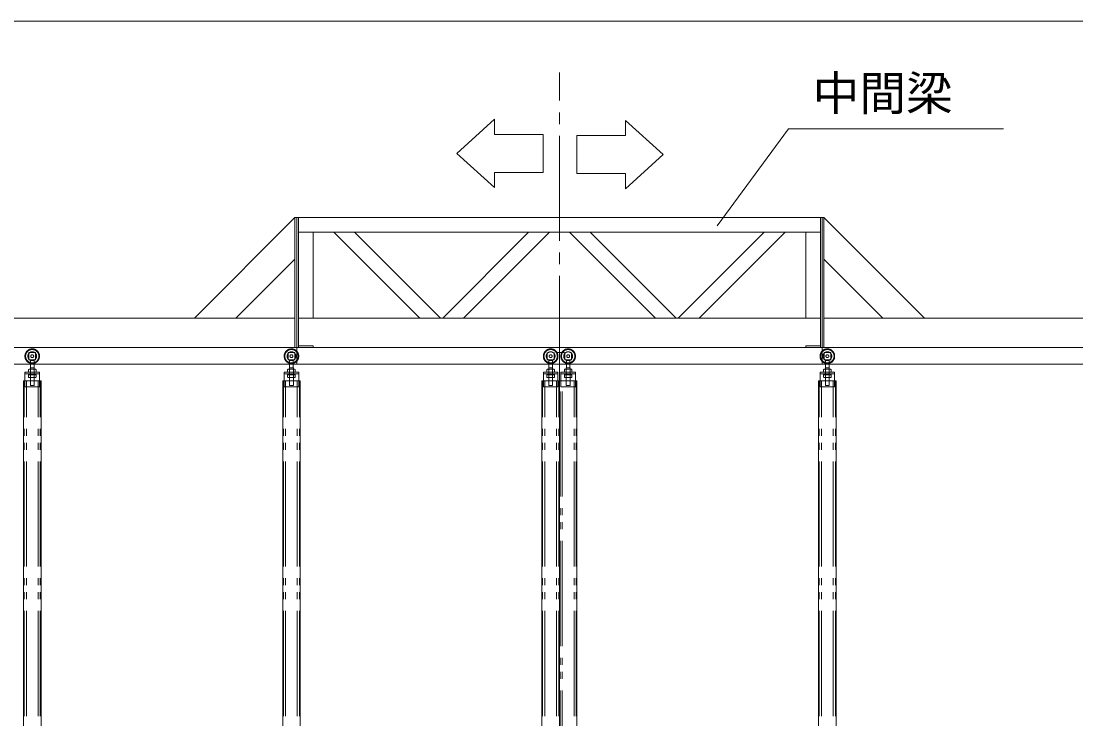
# Model space of a CAD drawing. Units: millimetres, scale not verified. Extents: x -9305 to 9305, y -6415 to 6415.
# Drawn here: x -5436 to -1822, y -604 to 1786 of the extents above; entities that cross this region are included whole.
import ezdxf
from ezdxf.enums import TextEntityAlignment as Align

# ---------------------------------------------------------------- set-up
doc = ezdxf.new("R2010")
doc.units = ezdxf.units.MM
doc.header["$LTSCALE"] = 40
doc.linetypes.add('CHAIN2', pattern=[12, 9, -1, 1, -1])
doc.linetypes.add('DOUBLE_CHAIN2', pattern=[12.8, 9, -1, 0.6, -0.6, 0.6, -1])
for name, color, linetype, lineweight in [('0-0_0', 7, 'Continuous', 9), ('0-5_CLG-90', 7, 'Continuous', 9), ('0-9_TEXT', 7, 'Continuous', 9), ('0-D_寸法', 134, 'Continuous', 9)]:
    doc.layers.add(name, color=color, linetype=linetype, lineweight=lineweight)
doc.styles.add('ＭＳ ゴシック', font='')
doc.styles.get('ＭＳ ゴシック').set_extended_font_data('MS Gothic')

msp = doc.modelspace()

# ---------------------------------------------------------------- linework, layer by layer
at = {"layer": '0-0_0', "linetype": 'CHAIN2'}
msp.add_line((-3591.64, 553.48), (-3591.75, 1610.21), dxfattribs=at)
at = {"layer": '0-0_0'}
for p, q in [((-3365.18, 1445.6), (-3236.24, 1328.59)), ((-3813.85, 1215.82), (-3942.79, 1332.82))]:
    msp.add_line(p, q, dxfattribs=at)
at = {"layer": '0-5_CLG-90'}
for p, q in [((-4842.32, 768.95), (-4497.58, 1113.26)), ((-4497.58, 1113.26), (-4497.58, 668.51)), ((-4497.58, 1113.26), (-2685.63, 1113.26)), ((-4491.6, 1113.26), (-4491.6, 611.51)), ((-4485.57, 668.51), (-4485.57, 1113.26)), ((-2697.63, 668.51), (-2697.63, 1113.26)), ((-2691.6, 1113.26), (-2691.6, 611.51)), ((-2685.63, 1113.26), (-2685.63, 668.51)), ((-2340.88, 768.95), (-2685.63, 1113.26)), ((-3591.75, 1063), (-4485.67, 1063)), ((-4435.32, 768.51), (-4435.32, 1063)), ((-4070.09, 768.51), (-4364.58, 1063)), ((-3999.02, 768.51), (-4293.51, 1063)), ((-3991.56, 768.51), (-3697.07, 1063)), ((-3920.49, 768.51), (-3626, 1063)), ((-3591.55, 1063), (-2697.63, 1063)), ((-3262.82, 768.51), (-3557.3, 1063)), ((-3191.74, 768.51), (-3486.24, 1063)), ((-3184.28, 768.51), (-2889.8, 1063)), ((-3113.22, 768.51), (-2818.72, 1063)), ((-2747.88, 768.51), (-2747.88, 1063)), ((-4497.58, 970.72), (-4699.6, 768.95)), ((-2685.63, 970.72), (-2483.6, 768.95)), ((-8030.2, 768.51), (-4497.58, 768.51)), ((-4485.57, 768.51), (-2697.63, 768.51)), ((-2685.63, 768.51), (1008.35, 768.51)), ((1008.35, 668.51), (-8030.2, 668.51)), ((-7848.63, 611.51), (665.35, 611.51)), ((-5410.63, 591.48), (-5410.63, 583.48)), ((-5386.63, 593.48), (-5408.63, 593.48)), ((-5404.13, 598.3), (-5391.13, 598.3)), ((-5404.13, 598.3), (-5404.13, 583.48)), ((-5403.88, 598.3), (-5403.88, 614.1)), ((-5391.38, 598.3), (-5391.38, 614.1)), ((-5391.13, 598.3), (-5391.13, 583.48)), ((-5384.63, 583.48), (-5384.63, 591.48)), ((-4522.63, 591.48), (-4522.63, 583.48)), ((-4498.63, 593.48), (-4520.63, 593.48)), ((-4516.13, 598.3), (-4503.13, 598.3)), ((-4516.13, 598.3), (-4516.13, 583.48)), ((-4515.88, 598.3), (-4515.88, 614.1)), ((-4503.38, 598.3), (-4503.38, 614.1)), ((-4503.13, 598.3), (-4503.13, 583.48)), ((-4496.63, 583.48), (-4496.63, 591.48)), ((-3634.63, 591.48), (-3634.63, 583.48)), ((-3610.63, 593.48), (-3632.63, 593.48)), ((-3628.13, 598.3), (-3615.13, 598.3)), ((-3628.13, 598.3), (-3628.13, 583.48)), ((-3627.88, 598.3), (-3627.88, 614.1)), ((-3615.38, 598.3), (-3615.38, 614.1)), ((-3615.13, 598.3), (-3615.13, 583.48)), ((-3608.63, 583.48), (-3608.63, 591.48)), ((-3574.63, 591.48), (-3574.63, 583.48)), ((-3550.63, 593.48), (-3572.63, 593.48)), ((-3568.13, 598.3), (-3555.13, 598.3)), ((-3568.13, 598.3), (-3568.13, 583.48)), ((-3567.88, 598.3), (-3567.88, 614.1)), ((-3555.38, 598.3), (-3555.38, 614.1)), ((-3555.13, 598.3), (-3555.13, 583.48)), ((-3548.63, 583.48), (-3548.63, 591.48)), ((-2686.65, 583.48), (-2686.65, 591.48)), ((-2684.65, 593.48), (-2662.65, 593.48)), ((-2667.15, 598.3), (-2680.15, 598.3)), ((-2680.15, 598.3), (-2680.15, 583.48)), ((-2679.9, 598.3), (-2679.9, 614.1)), ((-2667.4, 598.3), (-2667.4, 614.1)), ((-2667.15, 598.3), (-2667.15, 583.48)), ((-2660.65, 591.48), (-2660.65, 583.48)), ((-5427.63, -3666.31), (-5427.63, 553.48)), ((-5427.63, 553.48), (-5422.63, 553.48)), ((-5372.63, 553.48), (-5367.63, 553.48)), ((-5367.63, -3666.31), (-5367.63, 553.48)), ((-4539.63, -3666.31), (-4539.63, 553.48)), ((-4539.63, 553.48), (-4534.63, 553.48)), ((-4484.63, 553.48), (-4479.63, 553.48)), ((-4479.63, -3666.31), (-4479.63, 553.48)), ((-3651.64, 553.48), (-3646.64, 553.48)), ((-3651.64, 553.48), (-3651.64, -3666.52)), ((-3596.64, 553.48), (-3591.64, 553.48)), ((-3591.64, 553.48), (-3586.64, 553.48)), ((-3591.64, -866.45), (-3591.64, 553.48)), ((-3536.64, 553.48), (-3531.64, 553.48)), ((-3531.64, -3666.31), (-3531.64, 553.48)), ((-2703.64, -3666.31), (-2703.64, 553.48)), ((-2698.64, 553.48), (-2703.64, 553.48)), ((-2643.65, 553.48), (-2648.65, 553.48)), ((-2643.65, -3666.31), (-2643.65, 553.48))]:
    msp.add_line(p, q, dxfattribs=at)
at = {"layer": '0-5_CLG-90', "linetype": 'DOUBLE_CHAIN2'}
for p, q in [((-5409.13, 651.3), (-5409.13, 626.3)), ((-4521.13, 651.3), (-4521.13, 626.3)), ((-3633.13, 651.3), (-3633.13, 626.3)), ((-3610.13, 651.3), (-3610.13, 626.3)), ((-3598.13, 651.3), (-3575.13, 651.3)), ((-3573.13, 651.3), (-3573.13, 626.3)), ((-3550.13, 651.3), (-3550.13, 626.3)), ((-2662.15, 651.3), (-2662.15, 626.3)), ((-5409.13, 626.3), (-5386.13, 626.3)), ((-5403.88, 614.1), (-5403.88, 626.3)), ((-5391.38, 614.1), (-5391.38, 626.3)), ((-4521.13, 626.3), (-4498.13, 626.3)), ((-4515.88, 614.1), (-4515.88, 626.3)), ((-4503.38, 614.1), (-4503.38, 626.3)), ((-3633.13, 626.3), (-3610.13, 626.3)), ((-3627.88, 614.1), (-3627.88, 626.3)), ((-3615.38, 614.1), (-3615.38, 626.3)), ((-3573.13, 626.3), (-3550.13, 626.3)), ((-3567.88, 614.1), (-3567.88, 626.3)), ((-3555.38, 614.1), (-3555.38, 626.3)), ((-2662.15, 626.3), (-2685.15, 626.3)), ((-2679.9, 614.1), (-2679.9, 626.3)), ((-2667.4, 614.1), (-2667.4, 626.3)), ((-5404.13, 538.3), (-5404.13, 583.48)), ((-5391.13, 538.3), (-5391.13, 583.48)), ((-4516.13, 538.3), (-4516.13, 583.48)), ((-4503.13, 538.3), (-4503.13, 583.48)), ((-3628.13, 538.3), (-3628.13, 583.48)), ((-3615.13, 538.3), (-3615.13, 583.48)), ((-3568.13, 538.3), (-3568.13, 583.48)), ((-3555.13, 538.3), (-3555.13, 583.48)), ((-2680.15, 538.3), (-2680.15, 583.48)), ((-2667.15, 538.3), (-2667.15, 583.48)), ((-5425.33, -3666.31), (-5425.33, 553.48)), ((-5422.63, 577.48), (-5372.63, 577.48)), ((-5422.63, 553.48), (-5372.63, 553.48)), ((-5417.63, -3666.31), (-5417.63, 553.48)), ((-5410.63, 577.48), (-5410.63, 567)), ((-5384.63, 575), (-5410.63, 575)), ((-5408.63, 565), (-5386.63, 565)), ((-5384.63, 567), (-5384.63, 577.48)), ((-5377.63, -3666.31), (-5377.63, 553.48)), ((-5369.93, -3666.31), (-5369.93, 553.48)), ((-4537.33, -3666.31), (-4537.33, 553.48)), ((-4534.63, 577.48), (-4484.63, 577.48)), ((-4534.63, 553.48), (-4484.63, 553.48)), ((-4529.63, -3666.31), (-4529.63, 553.48)), ((-4522.63, 577.48), (-4522.63, 567)), ((-4496.63, 575), (-4522.63, 575)), ((-4520.63, 565), (-4498.63, 565)), ((-4496.63, 567), (-4496.63, 577.48)), ((-4489.63, -3666.31), (-4489.63, 553.48)), ((-4481.93, -3666.31), (-4481.93, 553.48)), ((-3649.34, -3666.31), (-3649.34, 553.48)), ((-3646.64, 577.48), (-3596.64, 577.48)), ((-3646.64, 553.48), (-3596.64, 553.48)), ((-3641.64, -3666.31), (-3641.64, 553.48)), ((-3634.63, 577.48), (-3634.63, 567)), ((-3608.63, 575), (-3634.63, 575)), ((-3632.63, 565), (-3610.63, 565)), ((-3608.63, 567), (-3608.63, 577.48)), ((-3601.64, -3666.31), (-3601.64, 553.48)), ((-3593.94, -3666.31), (-3593.94, 553.48)), ((-3591.64, 553.48), (-3591.64, -3666.31)), ((-3589.34, -866.45), (-3589.34, 553.48)), ((-3586.64, 577.48), (-3536.64, 577.48)), ((-3586.64, 553.48), (-3536.64, 553.48)), ((-3581.64, -866.45), (-3581.64, 553.48)), ((-3574.63, 577.48), (-3574.63, 567)), ((-3548.63, 575), (-3574.63, 575)), ((-3572.63, 565), (-3550.63, 565)), ((-3548.63, 567), (-3548.63, 577.48)), ((-3541.64, -3666.31), (-3541.64, 553.48)), ((-3533.94, -3666.31), (-3533.94, 553.48)), ((-2701.34, -3666.31), (-2701.34, 553.48)), ((-2648.65, 577.48), (-2698.64, 577.48)), ((-2648.65, 553.48), (-2698.64, 553.48)), ((-2693.64, -3666.31), (-2693.64, 553.48)), ((-2686.65, 567), (-2686.65, 577.48)), ((-2686.65, 575), (-2660.65, 575)), ((-2662.65, 565), (-2684.65, 565)), ((-2660.65, 577.48), (-2660.65, 567)), ((-2653.65, -3666.31), (-2653.65, 553.48)), ((-2645.95, -3666.31), (-2645.95, 553.48)), ((-5404.13, 538.3), (-5391.13, 538.3)), ((-4516.13, 538.3), (-4503.13, 538.3)), ((-3628.13, 538.3), (-3615.13, 538.3)), ((-3568.13, 538.3), (-3555.13, 538.3)), ((-2667.15, 538.3), (-2680.15, 538.3))]:
    msp.add_line(p, q, dxfattribs=at)
for points in [[(-5409.13, 651.3), (-5386.13, 651.3), (-5386.13, 626.3)], [(-4521.13, 651.3), (-4498.13, 651.3), (-4498.13, 626.3)], [(-2662.15, 651.3), (-2685.15, 651.3), (-2685.15, 626.3)]]:
    msp.add_lwpolyline(points, dxfattribs=at)
at = {"layer": '0-5_CLG-90'}
for points in [[(-4485.57, 674.03), (-4435.32, 674.03), (-4435.32, 668.51)], [(-2697.63, 674.03), (-2747.88, 674.03), (-2747.88, 668)]]:
    msp.add_lwpolyline(points, dxfattribs=at)
for points in [[(-5372.63, 533.48), (-5422.63, 533.48), (-5422.63, 583.48), (-5372.63, 583.48)], [(-4484.63, 533.48), (-4534.63, 533.48), (-4534.63, 583.48), (-4484.63, 583.48)], [(-3646.64, 583.48), (-3646.64, 533.48), (-3596.64, 533.48), (-3596.64, 583.48)], [(-3536.64, 533.48), (-3586.64, 533.48), (-3586.64, 583.48), (-3536.64, 583.48)], [(-2698.64, 533.48), (-2648.65, 533.48), (-2648.65, 583.48), (-2698.64, 583.48)]]:
    msp.add_lwpolyline(points, close=True, dxfattribs=at)
at = {"layer": '0-5_CLG-90', "linetype": 'DOUBLE_CHAIN2'}
for centre, radius in [((-5397.63, 638.3), 25), ((-5397.63, 638.3), 23), ((-5397.63, 638.3), 15), ((-4509.63, 638.3), 25), ((-4509.63, 638.3), 23), ((-4509.63, 638.3), 15), ((-3621.63, 638.3), 25), ((-3621.63, 638.3), 23), ((-3621.63, 638.3), 15), ((-3561.63, 638.3), 25), ((-3561.63, 638.3), 23), ((-3561.63, 638.3), 15), ((-2673.65, 638.3), 25), ((-2673.65, 638.3), 23), ((-2673.65, 638.3), 15), ((-5397.63, 638.3), 5), ((-4509.63, 638.3), 5), ((-3621.63, 638.3), 5), ((-3561.63, 638.3), 5), ((-2673.65, 638.3), 5)]:
    msp.add_circle(centre, radius, dxfattribs=at)
at = {"layer": '0-5_CLG-90'}
for centre, start, end in [((-5408.63, 591.48), 90, 180), ((-5386.63, 591.48), 0, 90), ((-4520.63, 591.48), 90, 180), ((-4498.63, 591.48), 0, 90), ((-3632.63, 591.48), 90, 180), ((-3610.63, 591.48), 0, 90), ((-3572.63, 591.48), 90, 180), ((-3550.63, 591.48), 0, 90), ((-2684.65, 591.48), 90, 180), ((-2662.65, 591.48), 0, 90)]:
    msp.add_arc(centre, 2, start, end, dxfattribs=at)
at = {"layer": '0-5_CLG-90', "linetype": 'DOUBLE_CHAIN2'}
for centre, start, end in [((-5408.63, 567), 180, 270), ((-5386.63, 567), 270, 0), ((-4520.63, 567), 180, 270), ((-4498.63, 567), 270, 0), ((-3632.63, 567), 180, 270), ((-3610.63, 567), 270, 0), ((-3572.63, 567), 180, 270), ((-3550.63, 567), 270, 0), ((-2684.65, 567), 180, 270), ((-2662.65, 567), 270, 0)]:
    msp.add_arc(centre, 2, start, end, dxfattribs=at)
at = {"layer": '0-9_TEXT'}
for p, q in [((-3051.17, 1084.3), (-2806.95, 1417.41)), ((-2806.95, 1417.41), (-2070.1, 1417.41))]:
    msp.add_line(p, q, dxfattribs=at)
for points in [[(-3942.79, 1332.82), (-3813.85, 1449.58), (-3813.85, 1397.89), (-3647.21, 1397.89), (-3647.21, 1267.52), (-3813.85, 1267.52), (-3813.85, 1215.82)], [(-3236.24, 1328.59), (-3365.18, 1211.84), (-3365.18, 1263.53), (-3531.82, 1263.53), (-3531.82, 1393.9), (-3365.18, 1393.9), (-3365.18, 1445.6)]]:
    msp.add_lwpolyline(points, dxfattribs=at)
at = {"layer": '0-D_寸法', "color": 7}
msp.add_line((-8096.18, 1785.97), (912.92, 1785.97), dxfattribs=at)

# ---------------------------------------------------------------- texts
at = {"layer": '0-9_TEXT', "style": 'ＭＳ ゴシック'}
msp.add_text('中間梁', height=117.3, dxfattribs=at).set_placement((-2724, 1444.98), align=Align.BOTTOM_LEFT)

doc.saveas('drawing.dxf')
